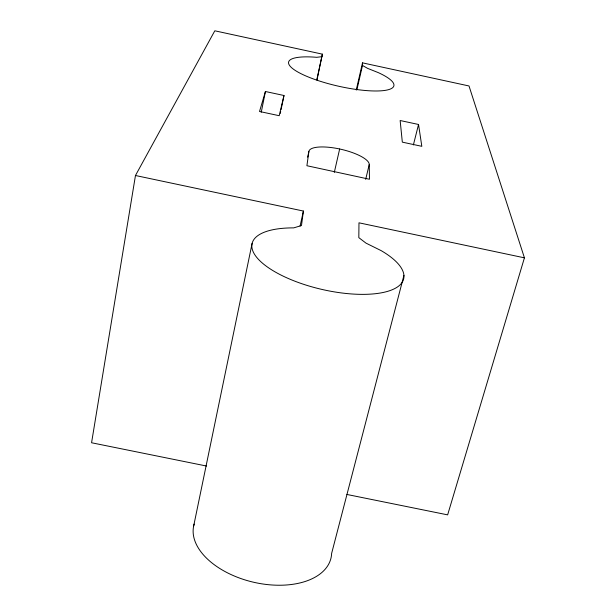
<?xml version="1.0" encoding="UTF-8"?>
<svg xmlns="http://www.w3.org/2000/svg" width="616" height="616" viewBox="0 0 616 616"><rect width="100%" height="100%" fill="white"/><g stroke="black" fill="none" stroke-linecap="round" stroke-linejoin="round"><path stroke-width="0.92" d="M356.903 89.751L362.485 65.458L362.501 62.855L469.007 85.971L524.432 257.835L447.64 514.861L346.908 494.463M206.56 466.043L91.568 442.758L135.466 175.506L303.411 211.049L301.478 225.533L293.716 227.881A77.824 28.913 13.1 0 0 264.087 264.503A77.824 28.913 13.1 0 0 376.099 293.624A77.824 28.913 13.1 0 0 381.073 250.589L365.996 243.127L358.82 237.645L358.974 222.815L524.432 257.835M316.94 80.126L322.368 54.146L214.807 30.8L135.466 175.506M308.885 151.536L306.907 165.727L369.461 179.256L369.254 164.434A30.908 9.124 12.9 0 0 339.624 148.98A30.908 9.124 12.9 0 0 308.885 151.536L307.654 157.165M261.269 112.181L265.427 91.507L283.991 95.503L281.058 109.64M193.709 525.795L252.09 243.474M280.28 113.406L280.673 111.527M316.87 79.541L322.368 54.146M300.084 226.072L303.411 211.049M334.296 172.426L339.655 148.987M356.256 90.021L362.501 62.855M283.991 95.503L279.202 115.708L259.521 111.481L265.427 91.507M365.681 179.364L369.254 164.434M413.382 144.937L418.541 124.478L400.146 120.52L402.325 142.142L421.821 146.323L418.541 124.478M403.927 275.39L331.624 553.438A70.517 41.388 13.4 0 1 255.555 582.674A70.517 41.388 13.4 0 1 194.163 524.062M322.014 56.68L316.678 57.311A53.962 12.582 12.7 0 0 297.413 71.764A53.962 12.582 12.7 0 0 374.89 90.983A53.962 12.582 12.7 0 0 378.17 72.573L367.56 68.353L362.485 65.458"/></g></svg>
